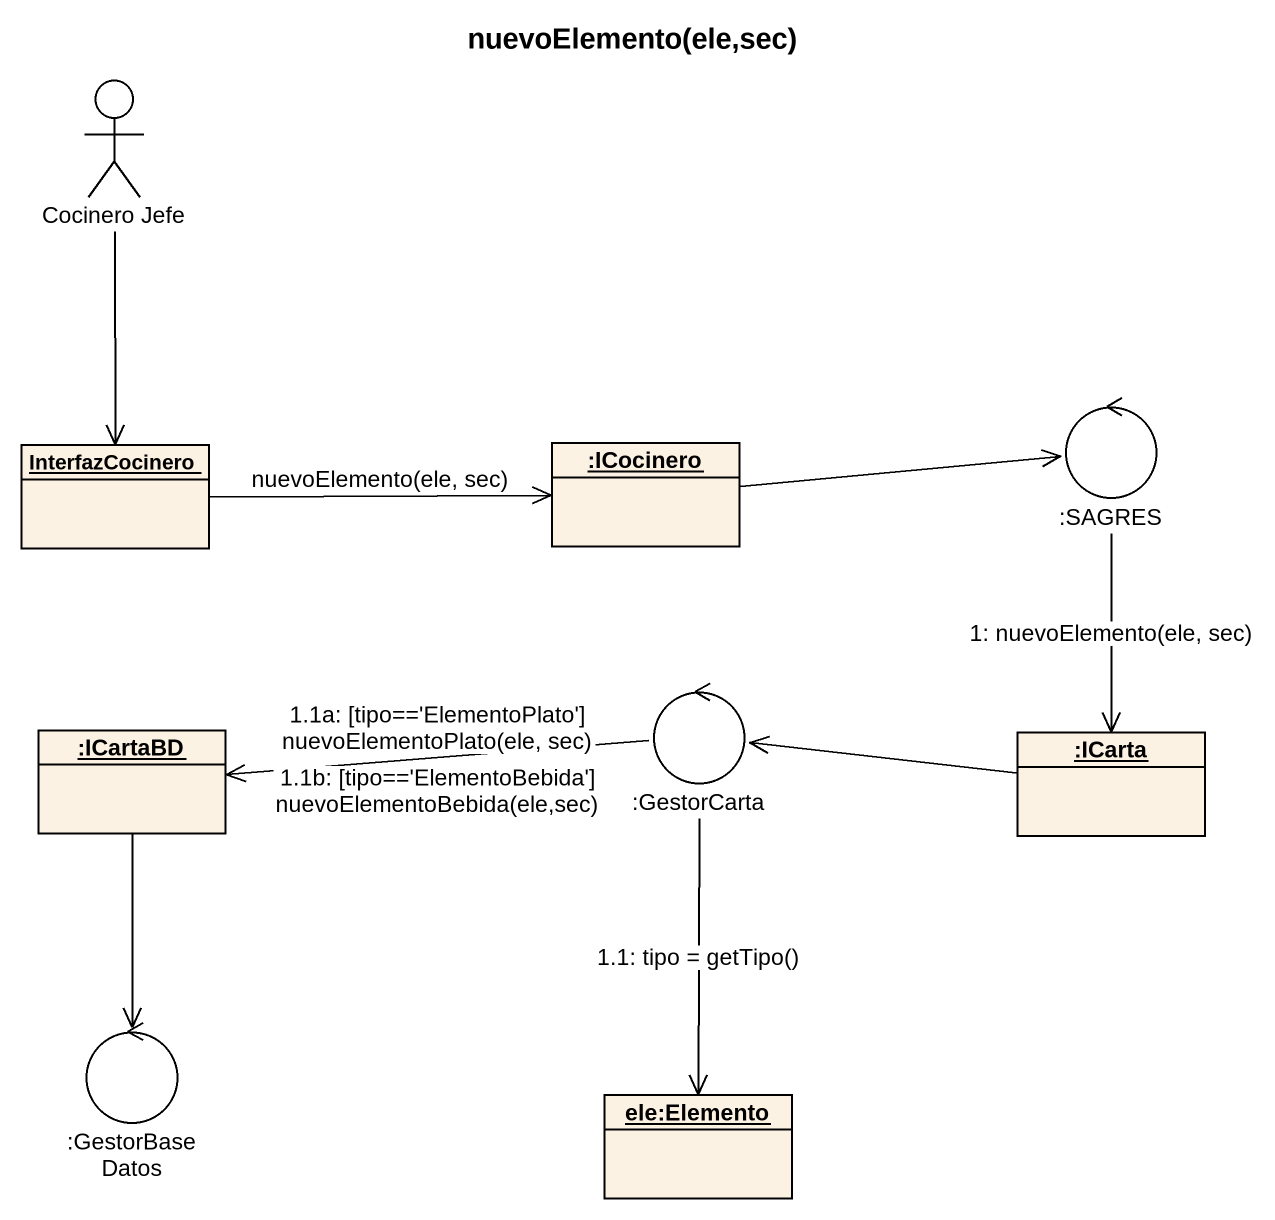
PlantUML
@startuml
title nuevoElemento(ele,sec)
allowmixing
hide circle
hide empty members
actor "Cocinero Jefe" as Cocinero_Jefe
control ":SAGRES" as SAGRES
object InterfazCocinero
object ":ICocinero" as ICocinero
control ":GestorCarta" as GestorCarta
object ":ICartaBD" as ICartaBD
object ":ICarta" as ICarta
control ":GestorBaseDatos" as GestorBaseDatos
object "ele:Elemento" as ele_Elemento
Cocinero_Jefe --> InterfazCocinero
SAGRES --> ICarta : 1: nuevoElemento(ele, sec)
InterfazCocinero -right-> ICocinero : nuevoElemento(ele, sec)
ICocinero -right-> SAGRES
GestorCarta -left-> ICartaBD : 1.1a: [tipo=='ElementoPlato'] nuevoElementoPlato(ele, sec)
GestorCarta -left- ICartaBD : 1.1b: [tipo=='ElementoBebida'] nuevoElementoBebida(ele,sec)
GestorCarta --> ele_Elemento : 1.1: tipo = getTipo()
ICartaBD --> GestorBaseDatos
ICarta -left-> GestorCarta
@enduml
